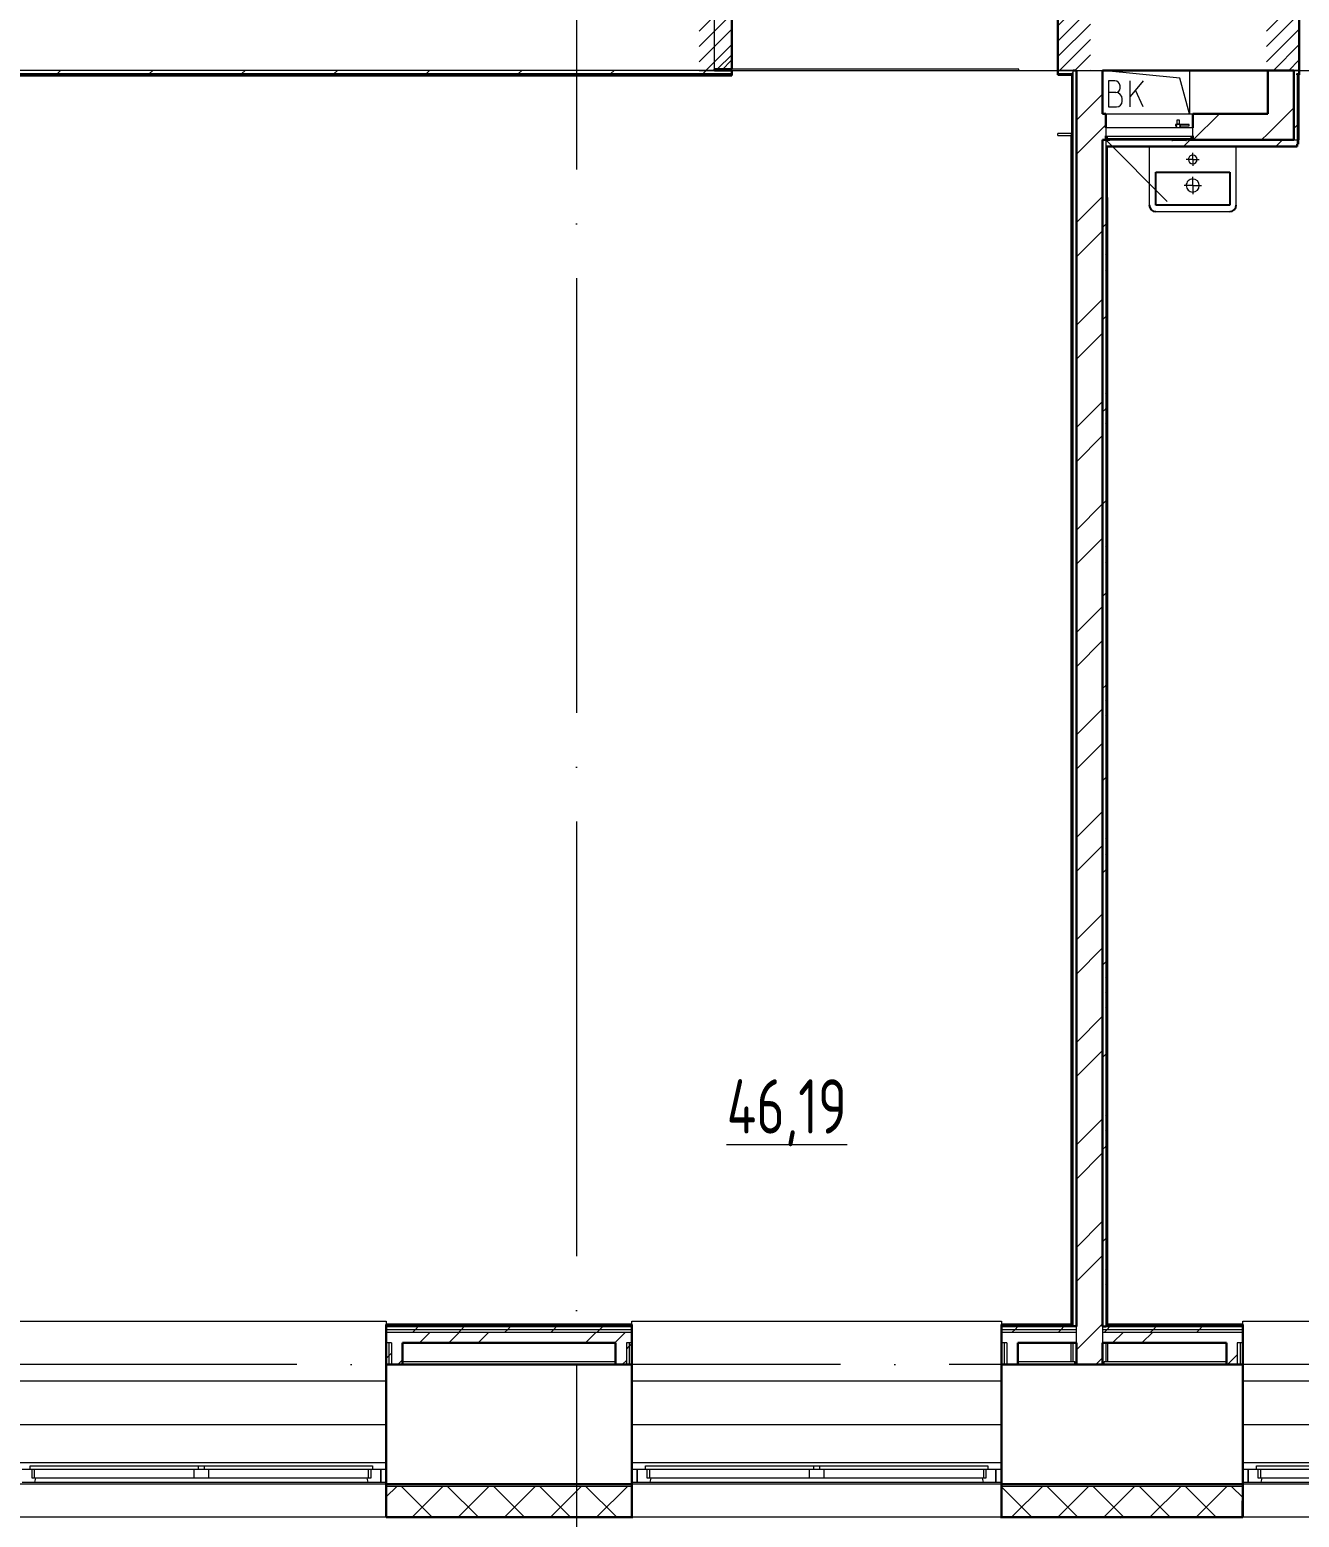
# Model space of a CAD drawing. Header units: millimetres. Extents: x -586848 to 520591, y -385801 to 675781.
# Drawn here: x -62623 to -56784, y 611865 to 618709 of the extents above; entities that cross this region are included whole.
import ezdxf

# ---------------------------------------------------------------- set-up
doc = ezdxf.new("R2010")
doc.units = ezdxf.units.MM
doc.linetypes.add('ADSK_Линия сетки', pattern=[25, 20, -2.5, 0, -2.5])
doc.linetypes.add('ADSK_Штриховая_ш2 п1_5', pattern=[4.5, 3, -1.5])
for name, color, linetype, lineweight in [('_ Окна', 7, 'Continuous', 9), ('Двери', 252, 'Continuous', 9), ('Марки помещений', 252, 'Continuous', 20), ('Оборудование', 8, 'Continuous', 18), ('Ограждение', 252, 'Continuous', 9), ('Окна', 252, 'Continuous', 9), ('Оси', 252, 'Continuous', 9), ('Перекрытие', 252, 'Continuous', 18), ('Стены внутренние', 7, 'Continuous', 18), ('Стены наружные', 7, 'Continuous', 18), ('Стены штриховка', 7, 'Continuous', 9)]:
    doc.layers.add(name, color=color, linetype=linetype, lineweight=lineweight)
doc.layers.add('Узлы', color=7, linetype='Continuous')
doc.styles.add('GOST Common_3', font='', dxfattribs={"height": 3.5})
doc.styles.get('GOST Common_3').set_extended_font_data('GOST 2.304 type A')

# ---------------------------------------------------------------- blocks, each defined once
blk = doc.blocks.new('1 этаж')
at = {"layer": 'Двери', "lineweight": 18, "true_color": 0x636466}
h = blk.add_hatch(dxfattribs=at)
h.set_pattern_fill('FP_2', color=251, style=0, pattern_type=2)
h.set_pattern_definition([(45, (-57965.8, -13993.73), (-35.3553, 35.3553), [])])
h.paths.add_polyline_path([(-56940.8, -14188.7), (-56940.8, -13798.7), (-57090.8, -13798.7), (-57090.8, -14188.7), (-57080.3, -14188.7)])
h.paths.add_polyline_path([(-58740.8, -14188.7), (-58590.8, -14188.7), (-58590.8, -13798.7), (-58740.8, -13798.7)])
h = blk.add_hatch(dxfattribs=at)
h.set_pattern_fill('FP_2', color=251, style=0, pattern_type=2)
h.set_pattern_definition([(45, (-55355.803, -13993.73), (-35.3553, 35.3553), [])])
h.paths.add_polyline_path([(-54330.8, -14188.7), (-54330.8, -13798.7), (-54480.8, -13798.7), (-54480.8, -14188.7), (-54470.3, -14188.7)])
h.paths.add_polyline_path([(-56130.8, -14188.7), (-55980.8, -14188.7), (-55980.8, -13798.7), (-56130.8, -13798.7)])
at = {"layer": 'Стены наружные', "lineweight": 9, "true_color": 0x636466}
h = blk.add_hatch(dxfattribs=at)
h.set_pattern_fill('FP_41', color=251, style=0, pattern_type=2)
h.set_pattern_definition([(180, (-32119.82, 96), (-1e-14, -100), [])])
h.paths.add_polyline_path([(-66005.8, -20703.7), (-64730.8, -20703.7), (-64730.8, -20693.7), (-66005.8, -20693.7)])
h.paths.add_polyline_path([(2117.4, -20703.7), (2694.2, -20703.7), (2694.2, -20693.7), (1409.2, -20693.7), (1409.2, -20703.7)])
h.paths.add_polyline_path([(-63030.8, -20703.7), (-61880.8, -20703.7), (-61880.8, -20693.7), (-63030.8, -20693.7)])
h.paths.add_polyline_path([(-752.8, -20703.7), (-290.8, -20703.7), (-290.8, -20693.7), (-1390.8, -20693.7), (-1390.8, -20703.7)])
h.paths.add_polyline_path([(-60180.8, -20703.7), (-59050.8, -20703.7), (-59050.8, -20693.7), (-60180.8, -20693.7)])
h.paths.add_polyline_path([(-3623, -20703.7), (-3090.8, -20703.7), (-3090.8, -20693.7), (-4165.8, -20693.7), (-4165.8, -20703.7)])
h.paths.add_polyline_path([(-57350.8, -20703.7), (-56240.8, -20703.7), (-56240.8, -20693.7), (-57350.8, -20693.7)])
h.paths.add_polyline_path([(-5865.8, -20703.7), (-5865.8, -20693.7), (-6960.8, -20693.7), (-6960.8, -20703.7), (-6493.2, -20703.7)])
h.paths.add_polyline_path([(-54540.8, -20703.7), (-53450.8, -20703.7), (-53450.8, -20693.7), (-54540.8, -20693.7)])
h.paths.add_polyline_path([(-8660.8, -20703.7), (-8660.8, -20693.7), (-9765.8, -20693.7), (-9765.8, -20703.7), (-9363.4, -20703.7)])
h.paths.add_polyline_path([(-51750.8, -20703.7), (-50620.8, -20703.7), (-50620.8, -20693.7), (-51750.8, -20693.7)])
h.paths.add_polyline_path([(-11516, -20703.7), (-11465.8, -20703.7), (-11465.8, -20693.7), (-12545.8, -20693.7), (-12545.8, -20703.7), (-12233.6, -20703.7)])
h.paths.add_polyline_path([(-48920.8, -20703.7), (-47800.8, -20703.7), (-47800.8, -20693.7), (-48920.8, -20693.7)])
h.paths.add_polyline_path([(-14245.8, -20703.7), (-14245.8, -20693.7), (-15320.8, -20693.7), (-15320.8, -20703.7), (-14386.2, -20703.7)])
h.paths.add_polyline_path([(-46100.8, -20703.7), (-45030.8, -20703.7), (-45030.8, -20693.7), (-46100.8, -20693.7)])
h.paths.add_polyline_path([(-17256.4, -20703.7), (-17020.8, -20703.7), (-17020.8, -20693.7), (-18120.8, -20693.7), (-18120.8, -20703.7), (-17974, -20703.7)])
h.paths.add_polyline_path([(-43330.8, -20703.7), (-42230.8, -20703.7), (-42230.8, -20693.7), (-43330.8, -20693.7)])
h.paths.add_polyline_path([(-19820.8, -20703.7), (-19820.8, -20693.7), (-20920.8, -20693.7), (-20920.8, -20703.7), (-20126.6, -20703.7)])
h.paths.add_polyline_path([(-40530.8, -20703.7), (-39400.8, -20703.7), (-39400.8, -20693.7), (-40530.8, -20693.7)])
h.paths.add_polyline_path([(-22620.8, -20703.7), (-22620.8, -20693.7), (-23700.8, -20693.7), (-23700.8, -20703.7), (-22996.8, -20703.7)])
h.paths.add_polyline_path([(-25867, -20703.7), (-25400.8, -20703.7), (-25400.8, -20693.7), (-26500.8, -20693.7), (-26500.8, -20703.7), (-26498.8, -20703.7)])
h.paths.add_polyline_path([(-37700.8, -20703.7), (-36590.8, -20703.7), (-36590.8, -20693.7), (-37700.8, -20693.7)])
h.paths.add_polyline_path([(-28202.8, -20703.7), (-28200.8, -20703.7), (-28200.8, -20693.7), (-29240.8, -20693.7), (-29239.8, -20703.7), (-28378.4, -20703.7)])
h.paths.add_polyline_path([(-34890.8, -20703.7), (-33780.8, -20703.7), (-33780.8, -20693.7), (-34890.8, -20693.7)])
h.paths.add_polyline_path([(-30940.8, -20703.7), (-30940.8, -20693.7), (-32080.8, -20693.7), (-32079.8, -20703.7), (-31090.8, -20703.7)])
at = {"color": 251, "lineweight": 18, "true_color": 0x636466}
for p, q in [((-56530.4, -14224.6), (-56885.8, -14188.7)), ((-56485.8, -14388.7), (-56530.4, -14224.6)), ((-56485.8, -14188.7), (-56485.8, -14388.7)), ((-56828.4, -14237), (-56858.4, -14237)), ((-56858.4, -14237), (-56858.4, -14357)), ((-56825.1, -14290.3), (-56858.4, -14290.3)), ((-56805.1, -14270.3), (-56805.1, -14260.3)), ((-56698.4, -14237), (-56758.4, -14308.5)), ((-56758.4, -14357), (-56758.4, -14237)), ((-56698.4, -14357), (-56734.4, -14279.8)), ((-56858.4, -14357), (-56821.8, -14357)), ((-56795.1, -14330.3), (-56795.1, -14320.3))]:
    blk.add_line(p, q, dxfattribs=at)
for centre, radius, start, end in [((-56828.4, -14260.3), 23.3, 0, 90), ((-56825.1, -14270.3), 20, 270, 0), ((-56825.1, -14320.3), 30, 0, 90), ((-56821.8, -14330.3), 26.7, 270, 0)]:
    blk.add_arc(centre, radius, start, end, dxfattribs=at)
at = {"layer": '_ Окна', "color": 251, "lineweight": 18, "true_color": 0x636466}
for p, q in [((-61817.8, -20625.7), (-61855.8, -20625.7)), ((-61809.8, -20666.7), (-61809.8, -20625.7)), ((-61797.8, -20666.7), (-61809.8, -20666.7)), ((-61796.4, -20683.7), (-61791.8, -20666.7)), ((-60269.8, -20666.7), (-60265.2, -20683.7)), ((-60251.8, -20666.7), (-60263.8, -20666.7)), ((-60251.8, -20625.7), (-60251.8, -20666.7)), ((-60205.8, -20625.7), (-60243.8, -20625.7)), ((-60205.8, -20683.7), (-60205.8, -20625.7)), ((-58987.8, -20625.7), (-59025.8, -20625.7)), ((-59025.8, -20625.7), (-59025.8, -20683.7)), ((-58979.8, -20666.7), (-58979.8, -20625.7)), ((-58967.8, -20666.7), (-58979.8, -20666.7)), ((-58966.4, -20683.7), (-58961.8, -20666.7)), ((-57439.8, -20666.7), (-57435.2, -20683.7)), ((-57421.8, -20666.7), (-57433.8, -20666.7)), ((-57421.8, -20625.7), (-57421.8, -20666.7)), ((-57375.8, -20625.7), (-57413.8, -20625.7)), ((-57375.8, -20683.7), (-57375.8, -20625.7)), ((-56177.8, -20625.7), (-56215.8, -20625.7)), ((-56215.8, -20625.7), (-56215.8, -20683.7)), ((-56169.8, -20666.7), (-56169.8, -20625.7)), ((-56157.8, -20666.7), (-56169.8, -20666.7)), ((-56156.4, -20683.7), (-56151.8, -20666.7)), ((-61855.8, -20683.7), (-61796.4, -20683.7)), ((-60265.2, -20683.7), (-60205.8, -20683.7)), ((-59025.8, -20683.7), (-58966.4, -20683.7)), ((-57435.2, -20683.7), (-57375.8, -20683.7)), ((-56215.8, -20683.7), (-56156.4, -20683.7))]:
    blk.add_line(p, q, dxfattribs=at)
at = {"layer": '_ Окна', "color": 251, "true_color": 0x636466}
for p, q in [((-60180.8, -20625.7), (-60205.8, -20625.7)), ((-60205.8, -20625.7), (-60205.8, -20683.7)), ((-59025.8, -20625.7), (-59050.8, -20625.7)), ((-59025.8, -20683.7), (-59025.8, -20625.7)), ((-57350.8, -20625.7), (-57375.8, -20625.7)), ((-57375.8, -20625.7), (-57375.8, -20683.7)), ((-56215.8, -20625.7), (-56240.8, -20625.7)), ((-56215.8, -20683.7), (-56215.8, -20625.7)), ((-60205.8, -20683.7), (-60180.8, -20683.7)), ((-59050.8, -20683.7), (-59025.8, -20683.7)), ((-57375.8, -20683.7), (-57350.8, -20683.7)), ((-56240.8, -20683.7), (-56215.8, -20683.7))]:
    blk.add_line(p, q, dxfattribs=at)
at = {"layer": 'Двери', "color": 251, "linetype": 'ADSK_Штриховая_ш2 п1_5', "true_color": 0x636466}
for p, q in [((-58590.8, -14188.7), (-58590.8, -13798.7)), ((-57090.8, -13798.7), (-57090.8, -14188.7)), ((-55980.8, -14188.7), (-55980.8, -13798.7)), ((-58740.8, -14188.7), (-58590.8, -14188.7)), ((-57090.8, -14188.7), (-56940.8, -14188.7)), ((-56130.8, -14188.7), (-55980.8, -14188.7))]:
    blk.add_line(p, q, dxfattribs=at)
at = {"layer": 'Оборудование', "color": 251, "true_color": 0x636466}
for p, q in [((-56542.1, -14438.4), (-56550.4, -14438.4)), ((-56550.4, -14438.4), (-56550.4, -14443.4)), ((-56547, -14437.8), (-56547, -14453.7)), ((-56527.7, -14437.8), (-56547, -14437.8)), ((-56543.4, -14435.9), (-56545.4, -14437.8)), ((-56543.4, -14418.4), (-56543.4, -14435.9)), ((-56531.2, -14418.4), (-56543.4, -14418.4)), ((-56531.2, -14435.9), (-56543.4, -14435.9)), ((-56486.7, -14438.4), (-56532.5, -14438.4)), ((-56531.2, -14435.9), (-56531.2, -14418.4)), ((-56529.2, -14437.8), (-56531.2, -14435.9)), ((-56527.7, -14453.7), (-56527.7, -14437.8)), ((-56486.7, -14443.4), (-56486.7, -14438.4)), ((-56870.8, -14453.7), (-56870.8, -14490.1)), ((-56470.8, -14453.7), (-56870.8, -14453.7)), ((-56870.8, -14508.7), (-56588, -14791.6)), ((-56869.9, -14491), (-56471.7, -14491)), ((-56863.8, -14491), (-56863.8, -14500.8)), ((-56862.8, -14501.7), (-56478.8, -14501.7)), ((-56851.8, -14503.3), (-56851.8, -14508.7)), ((-56851.8, -14508.7), (-56489.8, -14508.7)), ((-56567.3, -14508.7), (-56567.3, -14510.7)), ((-56550.4, -14443.4), (-56542.1, -14443.4)), ((-56532.5, -14443.4), (-56486.7, -14443.4)), ((-56498.8, -14510.7), (-56498.8, -14508.7)), ((-56489.8, -14508.7), (-56489.8, -14503.3)), ((-56477.8, -14500.8), (-56477.8, -14491)), ((-56470.8, -14490.1), (-56470.8, -14453.7)), ((-56567.3, -14510.7), (-56563.3, -14510.7)), ((-56502.8, -14510.7), (-56563.3, -14510.7)), ((-56502.8, -14510.7), (-56498.8, -14510.7))]:
    blk.add_line(p, q, dxfattribs=at)
for points, knots in [([(-56870.8, -14490.1), (-56870.8, -14490.2), (-56870.8, -14490.4), (-56870.7, -14490.6), (-56870.5, -14490.8), (-56870.4, -14490.9), (-56870.2, -14491), (-56870.1, -14491), (-56870, -14491), (-56869.9, -14491)], [-1, -1, -1, -1, -0.833333, -0.666667, -0.5, -0.333333, -0.25, -0.166667, 0, 0, 0, 0]), ([(-56863.8, -14500.8), (-56863.8, -14500.9), (-56863.8, -14501), (-56863.7, -14501.2), (-56863.6, -14501.4), (-56863.4, -14501.5), (-56863.3, -14501.6), (-56863.2, -14501.7), (-56863.1, -14501.7), (-56862.9, -14501.7), (-56862.8, -14501.7)], [-1, -1, -1, -1, -0.833333, -0.666667, -0.541667, -0.416667, -0.333333, -0.25, -0.166667, 0, 0, 0, 0]), ([(-56853.3, -14501.7), (-56853.2, -14501.7), (-56853, -14501.8), (-56852.7, -14501.8), (-56852.6, -14501.9), (-56852.4, -14502), (-56852.2, -14502.2), (-56852.1, -14502.3), (-56852, -14502.5), (-56851.9, -14502.7), (-56851.8, -14502.9), (-56851.8, -14503.1), (-56851.8, -14503.3)], [-1, -1, -1, -1, -0.833333, -0.75, -0.666667, -0.583333, -0.5, -0.416667, -0.333333, -0.25, -0.166667, 0, 0, 0, 0]), ([(-56489.8, -14503.3), (-56489.8, -14503.1), (-56489.8, -14502.9), (-56489.7, -14502.7), (-56489.6, -14502.5), (-56489.5, -14502.3), (-56489.4, -14502.2), (-56489.2, -14502), (-56489, -14501.9), (-56488.9, -14501.8), (-56488.6, -14501.8), (-56488.4, -14501.7), (-56488.3, -14501.7)], [0, 0, 0, 0, 0.166667, 0.25, 0.333333, 0.416667, 0.5, 0.583333, 0.666667, 0.75, 0.833333, 1, 1, 1, 1]), ([(-56478.8, -14501.7), (-56478.7, -14501.7), (-56478.5, -14501.7), (-56478.4, -14501.7), (-56478.3, -14501.6), (-56478.2, -14501.5), (-56478, -14501.4), (-56477.9, -14501.2), (-56477.8, -14501), (-56477.8, -14500.9), (-56477.8, -14500.8)], [0, 0, 0, 0, 0.166667, 0.25, 0.333333, 0.416667, 0.541667, 0.666667, 0.833333, 1, 1, 1, 1]), ([(-56471.7, -14491), (-56471.6, -14491), (-56471.5, -14491), (-56471.4, -14491), (-56471.2, -14490.9), (-56471.1, -14490.8), (-56470.9, -14490.6), (-56470.8, -14490.4), (-56470.8, -14490.2), (-56470.8, -14490.1)], [0, 0, 0, 0, 0.166667, 0.25, 0.333333, 0.5, 0.666667, 0.833333, 1, 1, 1, 1])]:
    blk.add_open_spline(points, degree=3, knots=knots, dxfattribs=at)
at = {"layer": 'Ограждение', "color": 251, "true_color": 0x636466}
for p, q in [((-64012.8, -14213.7), (-58590.8, -14213.7)), ((-58590.8, -14208.7), (-58590.8, -14213.7)), ((-55980.8, -14508.7), (-55980.8, -14208.7)), ((-57090.8, -14488.7), (-57090.8, -14478.7)), ((-57025.8, -14478.7), (-57090.8, -14478.7)), ((-57090.8, -14488.7), (-57030.8, -14488.7)), ((-57025.8, -14483.7), (-57030.8, -14488.7)), ((-57030.8, -14488.7), (-57030.8, -19958.8)), ((-55980.8, -14508.7), (-55985.8, -14508.7)), ((-56865.8, -14773.7), (-56860.8, -14773.7)), ((-56860.8, -19958.8), (-56860.8, -14773.7)), ((-61880.8, -19943.7), (-60180.8, -19943.7)), ((-60180.8, -19943.7), (-60180.8, -19958.7)), ((-59050.8, -19958.7), (-59050.8, -19943.7)), ((-59050.8, -19943.7), (-57350.8, -19943.7)), ((-57350.8, -19943.7), (-57350.8, -19958.7)), ((-56240.8, -19958.7), (-56240.8, -19943.7)), ((-56240.8, -19943.7), (-54540.8, -19943.7)), ((-57030.8, -20043.7), (-57030.8, -20128.7)), ((-57020.8, -20128.7), (-57020.8, -20043.7)), ((-56870.8, -20043.7), (-56870.8, -20128.7)), ((-56860.8, -20128.7), (-56860.8, -20043.7)), ((-61880.8, -20218.7), (-60180.8, -20218.7)), ((-59050.8, -20218.7), (-57350.8, -20218.7)), ((-56240.8, -20218.7), (-54540.8, -20218.7)), ((-61880.8, -20418.7), (-60180.8, -20418.7)), ((-59050.8, -20418.7), (-57350.8, -20418.7)), ((-56240.8, -20418.7), (-54540.8, -20418.7)), ((-61880.8, -20593.7), (-60180.8, -20593.7)), ((-59050.8, -20593.7), (-57350.8, -20593.7)), ((-56240.8, -20593.7), (-54540.8, -20593.7))]:
    blk.add_line(p, q, dxfattribs=at)
at = {"layer": 'Окна', "color": 251, "true_color": 0x636466}
for p, q in [((-61817.8, -20608.7), (-61045.8, -20608.7)), ((-61817.8, -20625.7), (-61817.8, -20608.7)), ((-61045.8, -20625.7), (-61817.8, -20625.7)), ((-61797.8, -20666.7), (-61797.8, -20625.7)), ((-61065.8, -20666.7), (-61797.8, -20666.7)), ((-61065.8, -20625.7), (-61065.8, -20666.7)), ((-60995.8, -20666.7), (-61065.8, -20666.7)), ((-61045.8, -20608.7), (-61015.8, -20608.7)), ((-61045.8, -20608.7), (-61045.8, -20625.7)), ((-61015.8, -20625.7), (-61045.8, -20625.7)), ((-61015.8, -20608.7), (-60243.8, -20608.7)), ((-61015.8, -20625.7), (-61015.8, -20608.7)), ((-60243.8, -20625.7), (-61015.8, -20625.7)), ((-60995.8, -20666.7), (-60995.8, -20625.7)), ((-60263.8, -20666.7), (-60995.8, -20666.7)), ((-60263.8, -20625.7), (-60263.8, -20666.7)), ((-60243.8, -20608.7), (-60243.8, -20625.7)), ((-58987.8, -20608.7), (-58215.8, -20608.7)), ((-58987.8, -20625.7), (-58987.8, -20608.7)), ((-58215.8, -20625.7), (-58987.8, -20625.7)), ((-58967.8, -20666.7), (-58967.8, -20625.7)), ((-58235.8, -20666.7), (-58967.8, -20666.7)), ((-58235.8, -20625.7), (-58235.8, -20666.7)), ((-58165.8, -20666.7), (-58235.8, -20666.7)), ((-58215.8, -20608.7), (-58185.8, -20608.7)), ((-58215.8, -20608.7), (-58215.8, -20625.7)), ((-58185.8, -20625.7), (-58215.8, -20625.7)), ((-58185.8, -20608.7), (-57413.8, -20608.7)), ((-58185.8, -20625.7), (-58185.8, -20608.7)), ((-57413.8, -20625.7), (-58185.8, -20625.7)), ((-58165.8, -20666.7), (-58165.8, -20625.7)), ((-57433.8, -20666.7), (-58165.8, -20666.7)), ((-57433.8, -20625.7), (-57433.8, -20666.7)), ((-57413.8, -20608.7), (-57413.8, -20625.7)), ((-56177.8, -20608.7), (-55405.8, -20608.7)), ((-56177.8, -20625.7), (-56177.8, -20608.7)), ((-55405.8, -20625.7), (-56177.8, -20625.7)), ((-56157.8, -20666.7), (-56157.8, -20625.7)), ((-55425.8, -20666.7), (-56157.8, -20666.7)), ((-61796.4, -20683.7), (-60265.2, -20683.7)), ((-58966.4, -20683.7), (-57435.2, -20683.7)), ((-56156.4, -20683.7), (-54625.2, -20683.7))]:
    blk.add_line(p, q, dxfattribs=at)
at = {"layer": 'Оси', "color": 251, "linetype": 'ADSK_Линия сетки', "ltscale": 100, "true_color": 0x636466}
for p, q in [((-59305.8, -2643.7), (-59305.8, -33769.9)), ((4411.5, -20143.7), (-72528.1, -20143.7))]:
    blk.add_line(p, q, dxfattribs=at)
at = {"layer": 'Перекрытие', "color": 251, "ltscale": 100, "true_color": 0x636466}
blk.add_line((-56485.8, -14188.7), (-56485.8, -14388.7), dxfattribs=at)
at = {"layer": 'Стены внутренние', "color": 251, "true_color": 0x636466}
for p, q in [((-58670.8, -14183.7), (-58670.8, -13803.7)), ((-58590.8, -14188.7), (-57020.8, -14188.7)), ((-57270.8, -14188.7), (-57270.8, -14183.7)), ((-57005.8, -14188.7), (-56885.8, -14188.7)), ((-55980.8, -14188.7), (-54480.8, -14188.7)), ((-60180.8, -20693.7), (-61880.8, -20693.7)), ((-57350.8, -20693.7), (-59050.8, -20693.7)), ((-54540.8, -20693.7), (-56240.8, -20693.7)), ((-60180.8, -20845.7), (-61880.8, -20845.7)), ((-57350.8, -20845.7), (-59050.8, -20845.7)), ((-54540.8, -20845.7), (-56240.8, -20845.7))]:
    blk.add_line(p, q, dxfattribs=at)
at = {"layer": 'Стены внутренние', "color": 251, "lineweight": 30, "true_color": 0x636466}
for p, q in [((-57090.8, -13798.7), (-57090.8, -14188.7)), ((-55980.8, -14188.7), (-55980.8, -13798.7)), ((-58670.8, -14188.7), (-58670.8, -14183.7)), ((-57020.8, -14188.7), (-57005.8, -14188.7)), ((-56885.8, -14188.7), (-56125.8, -14188.7)), ((-60180.8, -20143.7), (-60180.8, -20693.7)), ((-59125.8, -20143.7), (-60105.8, -20143.7)), ((-59050.8, -20693.7), (-59050.8, -20143.7)), ((-57350.8, -20143.7), (-57350.8, -20693.7)), ((-57005.8, -20143.7), (-57275.8, -20143.7)), ((-56315.8, -20143.7), (-56885.8, -20143.7)), ((-56240.8, -20693.7), (-56240.8, -20143.7)), ((-60180.8, -20693.7), (-59050.8, -20693.7)), ((-60180.8, -20703.7), (-60180.8, -20845.7)), ((-59050.8, -20845.7), (-59050.8, -20703.7)), ((-57350.8, -20693.7), (-56240.8, -20693.7)), ((-57350.8, -20703.7), (-57350.8, -20845.7)), ((-56240.8, -20845.7), (-56240.8, -20703.7)), ((-60180.8, -20845.7), (-59050.8, -20845.7)), ((-57350.8, -20845.7), (-56240.8, -20845.7))]:
    blk.add_line(p, q, dxfattribs=at)
at = {"layer": 'Стены внутренние', "color": 251, "linetype": 'Continuous', "lineweight": 9, "true_color": 0x636466}
for p, q in [((-60180.8, -20752.5), (-60132, -20703.7)), ((-59970.5, -20843.7), (-60110.5, -20703.7)), ((-60059.9, -20843.7), (-59919.9, -20703.7)), ((-59758.3, -20843.7), (-59898.3, -20703.7)), ((-59847.8, -20843.7), (-59707.8, -20703.7)), ((-59546.2, -20843.7), (-59686.2, -20703.7)), ((-59635.6, -20843.7), (-59495.6, -20703.7)), ((-59334.1, -20843.7), (-59474.1, -20703.7)), ((-59423.5, -20843.7), (-59283.5, -20703.7)), ((-59121.9, -20843.7), (-59261.9, -20703.7)), ((-59211.4, -20843.7), (-59071.4, -20703.7)), ((-57212.7, -20843.7), (-57350.8, -20705.7)), ((-57302.2, -20843.7), (-57162.2, -20703.7)), ((-57000.6, -20843.7), (-57140.6, -20703.7)), ((-57090.1, -20843.7), (-56950.1, -20703.7)), ((-56788.5, -20843.7), (-56928.5, -20703.7)), ((-56877.9, -20843.7), (-56737.9, -20703.7)), ((-56576.3, -20843.7), (-56716.3, -20703.7)), ((-56665.8, -20843.7), (-56525.8, -20703.7)), ((-56364.2, -20843.7), (-56504.2, -20703.7)), ((-56453.7, -20843.7), (-56313.7, -20703.7)), ((-56240.8, -20755), (-56292.1, -20703.7)), ((-57154.4, -20845.7), (-57155.5, -20843.7)), ((-56802.4, -20845.7), (-56803.6, -20843.7)), ((-56588.5, -20843.7), (-56589.6, -20845.7))]:
    blk.add_line(p, q, dxfattribs=at)
at = {"layer": 'Стены наружные', "color": 251, "lineweight": 30, "true_color": 0x636466}
for p, q in [((-58590.8, -14183.7), (-58590.8, -13803.7)), ((-64012.8, -14208.7), (-58590.8, -14208.7)), ((-58670.8, -14183.7), (-58590.8, -14183.7)), ((-58590.8, -14188.7), (-58670.8, -14188.7)), ((-58590.8, -14208.7), (-58590.8, -14188.7)), ((-57090.8, -14188.7), (-57090.8, -14208.7)), ((-57090.8, -14208.7), (-57025.8, -14208.7)), ((-57025.8, -14203.7), (-57020.8, -14203.7)), ((-57025.8, -14208.7), (-57025.8, -19958.7)), ((-57005.8, -14188.7), (-57020.8, -14188.7)), ((-57005.8, -14188.7), (-57005.8, -19968.7)), ((-56885.8, -14388.7), (-56885.8, -14188.7)), ((-56125.8, -14188.7), (-56125.8, -14388.7)), ((-56005.8, -14188.7), (-56125.8, -14188.7)), ((-56005.8, -14508.7), (-56005.8, -14188.7)), ((-55990.8, -14203.7), (-55990.8, -14208.7)), ((-55985.8, -14208.7), (-55980.8, -14208.7)), ((-55985.8, -14528.7), (-55985.8, -14208.7)), ((-55980.8, -14208.7), (-55980.8, -14188.7)), ((-56870.8, -14388.7), (-56885.8, -14388.7)), ((-56870.8, -14453.7), (-56870.8, -14388.7)), ((-56125.8, -14388.7), (-56470.8, -14388.7)), ((-56470.8, -14388.7), (-56470.8, -14453.7)), ((-56885.8, -19968.7), (-56885.8, -14508.7)), ((-56851.8, -14508.7), (-56885.8, -14508.7)), ((-56870.8, -14508.7), (-56870.8, -14490.4)), ((-56005.8, -14508.7), (-56489.8, -14508.7)), ((-56470.8, -14490.4), (-56470.8, -14508.7)), ((-56865.8, -19958.7), (-56865.8, -14538.7)), ((-56865.8, -14538.7), (-55990.8, -14538.7)), ((-55990.8, -14528.7), (-55985.8, -14528.7)), ((-55990.8, -14538.7), (-55990.8, -14528.7)), ((-60180.8, -19958.7), (-60180.8, -20143.7)), ((-59050.8, -19958.7), (-60180.8, -19958.7)), ((-59050.8, -20143.7), (-59050.8, -19958.7)), ((-57350.8, -19958.7), (-57350.8, -20143.7)), ((-57025.8, -19958.7), (-57350.8, -19958.7)), ((-57020.8, -19963.7), (-57025.8, -19963.7)), ((-56885.8, -19968.7), (-56870.8, -19968.7)), ((-56865.8, -19963.7), (-56870.8, -19963.7)), ((-56240.8, -19958.7), (-56865.8, -19958.7)), ((-56240.8, -20143.7), (-56240.8, -19958.7)), ((-60105.8, -20043.7), (-59125.8, -20043.7)), ((-60105.8, -20143.7), (-60105.8, -20043.7)), ((-59125.8, -20043.7), (-59125.8, -20143.7)), ((-57275.8, -20043.7), (-57005.8, -20043.7)), ((-57275.8, -20143.7), (-57275.8, -20043.7)), ((-57005.8, -20043.7), (-57005.8, -20143.7)), ((-56885.8, -20143.7), (-56885.8, -20043.7)), ((-56885.8, -20043.7), (-56315.8, -20043.7)), ((-56315.8, -20043.7), (-56315.8, -20143.7)), ((-60180.8, -20143.7), (-60105.8, -20143.7)), ((-59125.8, -20143.7), (-59050.8, -20143.7)), ((-57350.8, -20143.7), (-57275.8, -20143.7)), ((-57005.8, -20143.7), (-56885.8, -20143.7)), ((-56315.8, -20143.7), (-56240.8, -20143.7)), ((-60180.8, -20693.7), (-60180.8, -20703.7)), ((-59050.8, -20703.7), (-59050.8, -20693.7)), ((-57350.8, -20693.7), (-57350.8, -20703.7)), ((-56240.8, -20703.7), (-56240.8, -20693.7)), ((-59050.8, -20845.7), (-59615.8, -20845.7)), ((-59615.8, -20845.7), (-59615.8, -20850.7)), ((-59050.8, -20850.7), (-59050.8, -20845.7)), ((-56795.8, -20845.7), (-57350.8, -20845.7)), ((-57350.8, -20845.7), (-57350.8, -20850.7)), ((-56795.8, -20850.7), (-56795.8, -20845.7))]:
    blk.add_line(p, q, dxfattribs=at)
at = {"layer": 'Стены наружные', "color": 251, "linetype": 'Continuous', "lineweight": 9, "true_color": 0x636466}
for p, q in [((-58657.6, -14183.7), (-58590.8, -14116.9)), ((-61768.8, -14208.7), (-61763.8, -14203.7)), ((-61698.1, -14208.7), (-61693.1, -14203.7)), ((-61693.1, -14203.7), (-61678.1, -14188.7)), ((-61627.4, -14208.7), (-61622.4, -14203.7)), ((-61556.6, -14208.7), (-61551.6, -14203.7)), ((-61485.9, -14208.7), (-61480.9, -14203.7)), ((-61415.2, -14208.7), (-61410.2, -14203.7)), ((-61344.5, -14208.7), (-61339.5, -14203.7)), ((-61273.8, -14208.7), (-61268.8, -14203.7)), ((-61268.8, -14203.7), (-61253.8, -14188.7)), ((-61203.1, -14208.7), (-61198.1, -14203.7)), ((-61132.4, -14208.7), (-61127.4, -14203.7)), ((-61061.7, -14208.7), (-61056.7, -14203.7)), ((-60991, -14208.7), (-60986, -14203.7)), ((-60920.2, -14208.7), (-60915.2, -14203.7)), ((-60849.5, -14208.7), (-60844.5, -14203.7)), ((-60844.5, -14203.7), (-60829.5, -14188.7)), ((-60778.8, -14208.7), (-60773.8, -14203.7)), ((-60708.1, -14208.7), (-60703.1, -14203.7)), ((-60637.4, -14208.7), (-60632.4, -14203.7)), ((-60566.7, -14208.7), (-60561.7, -14203.7)), ((-60496, -14208.7), (-60491, -14203.7)), ((-60425.3, -14208.7), (-60420.3, -14203.7)), ((-60420.3, -14203.7), (-60405.3, -14188.7)), ((-60354.6, -14208.7), (-60349.6, -14203.7)), ((-60283.8, -14208.7), (-60278.8, -14203.7)), ((-60213.1, -14208.7), (-60208.1, -14203.7)), ((-60142.4, -14208.7), (-60137.4, -14203.7)), ((-60071.7, -14208.7), (-60066.7, -14203.7)), ((-60001, -14208.7), (-59996, -14203.7)), ((-59996, -14203.7), (-59981, -14188.7)), ((-59930.3, -14208.7), (-59925.3, -14203.7)), ((-59859.6, -14208.7), (-59854.6, -14203.7)), ((-59788.9, -14208.7), (-59783.9, -14203.7)), ((-59718.2, -14208.7), (-59713.2, -14203.7)), ((-59647.5, -14208.7), (-59642.5, -14203.7)), ((-59576.7, -14208.7), (-59571.7, -14203.7)), ((-59571.7, -14203.7), (-59556.7, -14188.7)), ((-59506, -14208.7), (-59501, -14203.7)), ((-59435.3, -14208.7), (-59430.3, -14203.7)), ((-59364.6, -14208.7), (-59359.6, -14203.7)), ((-59293.9, -14208.7), (-59288.9, -14203.7)), ((-59223.2, -14208.7), (-59218.2, -14203.7)), ((-59152.5, -14208.7), (-59147.5, -14203.7)), ((-59147.5, -14203.7), (-59132.5, -14188.7)), ((-59081.8, -14208.7), (-59076.8, -14203.7)), ((-59011.1, -14208.7), (-59006.1, -14203.7)), ((-58940.3, -14208.7), (-58935.3, -14203.7)), ((-58869.6, -14208.7), (-58864.6, -14203.7)), ((-58798.9, -14208.7), (-58793.9, -14203.7)), ((-58728.2, -14208.7), (-58723.2, -14203.7)), ((-58723.2, -14203.7), (-58708.2, -14188.7)), ((-58657.5, -14208.7), (-58652.5, -14203.7)), ((-57031.2, -14208.7), (-57026.2, -14203.7)), ((-57026.2, -14203.7), (-57020.8, -14198.4)), ((-55990.8, -14229), (-55985.8, -14224)), ((-57025.8, -14274.1), (-57020.8, -14269.1)), ((-57005.8, -14417.8), (-56885.8, -14297.8)), ((-55990.8, -14299.7), (-55985.8, -14294.7)), ((-57025.8, -14344.8), (-57020.8, -14339.8)), ((-56125.8, -14480.7), (-56005.8, -14360.7)), ((-55990.8, -14370.5), (-55985.8, -14365.5)), ((-57025.8, -14415.5), (-57020.8, -14410.5)), ((-56885.8, -14454.9), (-56870.8, -14439.9)), ((-56468.1, -14508.7), (-56348.1, -14388.7)), ((-55990.8, -14441.2), (-55985.8, -14436.2)), ((-57025.8, -14486.2), (-57020.8, -14481.2)), ((-57005.8, -14574.9), (-56885.8, -14454.9)), ((-56512.6, -14538.7), (-56482.6, -14508.7)), ((-56153.8, -14508.7), (-56125.8, -14480.7)), ((-56088.4, -14538.7), (-56058.4, -14508.7)), ((-56005.8, -14456.2), (-55990.8, -14441.2)), ((-55990.8, -14511.9), (-55985.8, -14506.9)), ((-57025.8, -14556.9), (-57020.8, -14551.9)), ((-56870.8, -14543.4), (-56866.2, -14538.7)), ((-57025.8, -14627.6), (-57020.8, -14622.6)), ((-56870.8, -14614.1), (-56865.8, -14609.1)), ((-57025.8, -14698.4), (-57020.8, -14693.4)), ((-56870.8, -14684.8), (-56865.8, -14679.8)), ((-57025.8, -14769.1), (-57020.8, -14764.1)), ((-57005.8, -14889.2), (-56885.8, -14769.2)), ((-56870.8, -14755.5), (-56865.8, -14750.5)), ((-57025.8, -14839.8), (-57020.8, -14834.8)), ((-56870.8, -14826.2), (-56865.8, -14821.2)), ((-57025.8, -14910.5), (-57020.8, -14905.5)), ((-56885.8, -14911.9), (-56870.8, -14896.9)), ((-56870.8, -14896.9), (-56865.8, -14891.9)), ((-57025.8, -14981.2), (-57020.8, -14976.2)), ((-57005.8, -15046.4), (-56885.8, -14926.4)), ((-56870.8, -14967.6), (-56865.8, -14962.6)), ((-57025.8, -15051.9), (-57020.8, -15046.9)), ((-56870.8, -15038.3), (-56865.8, -15033.3)), ((-57025.8, -15122.6), (-57020.8, -15117.6)), ((-56870.8, -15109), (-56865.8, -15104)), ((-57025.8, -15193.3), (-57020.8, -15188.3)), ((-56870.8, -15179.7), (-56865.8, -15174.7)), ((-57025.8, -15264), (-57020.8, -15259)), ((-57005.8, -15360.7), (-56885.8, -15240.7)), ((-56870.8, -15250.5), (-56865.8, -15245.5)), ((-57025.8, -15334.7), (-57020.8, -15329.7)), ((-56885.8, -15336.2), (-56870.8, -15321.2)), ((-56870.8, -15321.2), (-56865.8, -15316.2)), ((-57005.8, -15517.9), (-56885.8, -15397.9)), ((-56870.8, -15391.9), (-56865.8, -15386.9)), ((-57025.8, -15405.5), (-57020.8, -15400.5)), ((-56870.8, -15462.6), (-56865.8, -15457.6)), ((-57025.8, -15476.2), (-57020.8, -15471.2)), ((-56870.8, -15533.3), (-56865.8, -15528.3)), ((-57025.8, -15546.9), (-57020.8, -15541.9)), ((-56870.8, -15604), (-56865.8, -15599)), ((-57025.8, -15617.6), (-57020.8, -15612.6)), ((-56870.8, -15674.7), (-56865.8, -15669.7)), ((-57025.8, -15688.3), (-57020.8, -15683.3)), ((-57005.8, -15832.2), (-56885.8, -15712.2)), ((-56870.8, -15745.4), (-56865.8, -15740.4)), ((-57025.8, -15759), (-57020.8, -15754)), ((-56885.8, -15760.4), (-56870.8, -15745.4)), ((-57025.8, -15829.7), (-57020.8, -15824.7)), ((-57005.8, -15989.3), (-56885.8, -15869.3)), ((-56870.8, -15816.1), (-56865.8, -15811.1)), ((-57025.8, -15900.4), (-57020.8, -15895.4)), ((-56870.8, -15886.9), (-56865.8, -15881.9)), ((-57025.8, -15971.1), (-57020.8, -15966.1)), ((-56870.8, -15957.6), (-56865.8, -15952.6)), ((-57025.8, -16041.9), (-57020.8, -16036.9)), ((-56870.8, -16028.3), (-56865.8, -16023.3)), ((-57025.8, -16112.6), (-57020.8, -16107.6)), ((-56870.8, -16099), (-56865.8, -16094)), ((-57025.8, -16183.3), (-57020.8, -16178.3)), ((-57005.8, -16303.6), (-56885.8, -16183.6)), ((-56885.8, -16184.7), (-56870.8, -16169.7)), ((-56870.8, -16169.7), (-56865.8, -16164.7)), ((-57025.8, -16254), (-57020.8, -16249)), ((-56870.8, -16240.4), (-56865.8, -16235.4)), ((-57025.8, -16324.7), (-57020.8, -16319.7)), ((-57005.8, -16460.8), (-56885.8, -16340.8)), ((-56870.8, -16311.1), (-56865.8, -16306.1)), ((-57025.8, -16395.4), (-57020.8, -16390.4)), ((-56870.8, -16381.8), (-56865.8, -16376.8)), ((-57025.8, -16466.1), (-57020.8, -16461.1)), ((-56870.8, -16452.5), (-56865.8, -16447.5)), ((-57025.8, -16536.8), (-57020.8, -16531.8)), ((-56870.8, -16523.2), (-56865.8, -16518.2)), ((-57025.8, -16607.5), (-57020.8, -16602.5)), ((-56885.8, -16609), (-56870.8, -16594)), ((-56870.8, -16594), (-56865.8, -16589)), ((-57025.8, -16678.2), (-57020.8, -16673.2)), ((-57005.8, -16775.1), (-56885.8, -16655.1)), ((-56870.8, -16664.7), (-56865.8, -16659.7)), ((-57025.8, -16749), (-57020.8, -16744)), ((-56870.8, -16735.4), (-56865.8, -16730.4)), ((-57025.8, -16819.7), (-57020.8, -16814.7)), ((-57005.8, -16932.3), (-56885.8, -16812.3)), ((-56870.8, -16806.1), (-56865.8, -16801.1)), ((-57025.8, -16890.4), (-57020.8, -16885.4)), ((-56870.8, -16876.8), (-56865.8, -16871.8)), ((-57025.8, -16961.1), (-57020.8, -16956.1)), ((-56870.8, -16947.5), (-56865.8, -16942.5)), ((-57025.8, -17031.8), (-57020.8, -17026.8)), ((-56885.8, -17033.2), (-56870.8, -17018.2)), ((-56870.8, -17018.2), (-56865.8, -17013.2)), ((-57025.8, -17102.5), (-57020.8, -17097.5)), ((-56870.8, -17088.9), (-56865.8, -17083.9)), ((-57025.8, -17173.2), (-57020.8, -17168.2)), ((-57005.8, -17246.6), (-56885.8, -17126.6)), ((-56870.8, -17159.6), (-56865.8, -17154.6)), ((-57025.8, -17243.9), (-57020.8, -17238.9)), ((-56870.8, -17230.4), (-56865.8, -17225.4)), ((-57025.8, -17314.6), (-57020.8, -17309.6)), ((-57005.8, -17403.7), (-56885.8, -17283.7)), ((-56870.8, -17301.1), (-56865.8, -17296.1)), ((-57025.8, -17385.4), (-57020.8, -17380.4)), ((-56870.8, -17371.8), (-56865.8, -17366.8)), ((-57025.8, -17456.1), (-57020.8, -17451.1)), ((-56885.8, -17457.5), (-56870.8, -17442.5)), ((-56870.8, -17442.5), (-56865.8, -17437.5)), ((-56870.8, -17513.2), (-56865.8, -17508.2)), ((-57025.8, -17526.8), (-57020.8, -17521.8)), ((-56870.8, -17583.9), (-56865.8, -17578.9)), ((-57025.8, -17597.5), (-57020.8, -17592.5)), ((-57005.8, -17718), (-56885.8, -17598)), ((-56870.8, -17654.6), (-56865.8, -17649.6)), ((-57025.8, -17668.2), (-57020.8, -17663.2)), ((-56870.8, -17725.3), (-56865.8, -17720.3)), ((-57025.8, -17738.9), (-57020.8, -17733.9)), ((-57005.8, -17875.2), (-56885.8, -17755.2)), ((-56870.8, -17796), (-56865.8, -17791)), ((-57025.8, -17809.6), (-57020.8, -17804.6)), ((-56870.8, -17866.8), (-56865.8, -17861.8)), ((-57025.8, -17880.3), (-57020.8, -17875.3)), ((-56885.8, -17881.8), (-56870.8, -17866.8)), ((-57025.8, -17951), (-57020.8, -17946)), ((-56870.8, -17937.5), (-56865.8, -17932.5)), ((-57025.8, -18021.8), (-57020.8, -18016.8)), ((-56870.8, -18008.2), (-56865.8, -18003.2)), ((-57025.8, -18092.5), (-57020.8, -18087.5)), ((-57005.8, -18189.5), (-56885.8, -18069.5)), ((-56870.8, -18078.9), (-56865.8, -18073.9)), ((-57025.8, -18163.2), (-57020.8, -18158.2)), ((-56870.8, -18149.6), (-56865.8, -18144.6)), ((-57025.8, -18233.9), (-57020.8, -18228.9)), ((-57005.8, -18346.6), (-56885.8, -18226.6)), ((-56870.8, -18220.3), (-56865.8, -18215.3)), ((-57025.8, -18304.6), (-57020.8, -18299.6)), ((-56885.8, -18306), (-56870.8, -18291)), ((-56870.8, -18291), (-56865.8, -18286)), ((-57025.8, -18375.3), (-57020.8, -18370.3)), ((-56870.8, -18361.7), (-56865.8, -18356.7)), ((-57025.8, -18446), (-57020.8, -18441)), ((-56870.8, -18432.4), (-56865.8, -18427.4)), ((-57025.8, -18516.7), (-57020.8, -18511.7)), ((-57005.8, -18661), (-56885.8, -18541)), ((-56870.8, -18503.1), (-56865.8, -18498.1)), ((-57025.8, -18587.4), (-57020.8, -18582.4)), ((-56870.8, -18573.9), (-56865.8, -18568.9)), ((-57025.8, -18658.1), (-57020.8, -18653.1)), ((-56870.8, -18644.6), (-56865.8, -18639.6)), ((-57025.8, -18728.9), (-57020.8, -18723.9)), ((-57005.8, -18818.1), (-56885.8, -18698.1)), ((-56885.8, -18730.3), (-56870.8, -18715.3)), ((-56870.8, -18715.3), (-56865.8, -18710.3)), ((-57025.8, -18799.6), (-57020.8, -18794.6)), ((-56870.8, -18786), (-56865.8, -18781)), ((-57025.8, -18870.3), (-57020.8, -18865.3)), ((-56870.8, -18856.7), (-56865.8, -18851.7)), ((-57025.8, -18941), (-57020.8, -18936)), ((-56870.8, -18927.4), (-56865.8, -18922.4)), ((-57025.8, -19011.7), (-57020.8, -19006.7)), ((-57005.8, -19132.4), (-56885.8, -19012.4)), ((-56870.8, -18998.1), (-56865.8, -18993.1)), ((-57025.8, -19082.4), (-57020.8, -19077.4)), ((-56870.8, -19068.8), (-56865.8, -19063.8)), ((-57025.8, -19153.1), (-57020.8, -19148.1)), ((-56885.8, -19154.5), (-56870.8, -19139.5)), ((-56870.8, -19139.5), (-56865.8, -19134.5)), ((-57025.8, -19223.8), (-57020.8, -19218.8)), ((-57005.8, -19289.6), (-56885.8, -19169.6)), ((-56870.8, -19210.3), (-56865.8, -19205.3)), ((-57025.8, -19294.5), (-57020.8, -19289.5)), ((-56870.8, -19281), (-56865.8, -19276)), ((-57025.8, -19365.3), (-57020.8, -19360.3)), ((-56870.8, -19351.7), (-56865.8, -19346.7)), ((-57025.8, -19436), (-57020.8, -19431)), ((-56870.8, -19422.4), (-56865.8, -19417.4)), ((-57025.8, -19506.7), (-57020.8, -19501.7)), ((-57005.8, -19603.9), (-56885.8, -19483.9)), ((-56870.8, -19493.1), (-56865.8, -19488.1)), ((-57025.8, -19577.4), (-57020.8, -19572.4)), ((-56885.8, -19578.8), (-56870.8, -19563.8)), ((-56870.8, -19563.8), (-56865.8, -19558.8)), ((-57005.8, -19761), (-56885.8, -19641)), ((-56870.8, -19634.5), (-56865.8, -19629.5)), ((-57025.8, -19648.1), (-57020.8, -19643.1)), ((-56870.8, -19705.2), (-56865.8, -19700.2)), ((-57025.8, -19718.8), (-57020.8, -19713.8)), ((-56870.8, -19775.9), (-56865.8, -19770.9)), ((-57025.8, -19789.5), (-57020.8, -19784.5)), ((-56870.8, -19846.7), (-56865.8, -19841.7)), ((-57025.8, -19860.2), (-57020.8, -19855.2)), ((-56870.8, -19917.4), (-56865.8, -19912.4)), ((-60169.9, -19963.7), (-60164.9, -19958.7)), ((-60099.2, -19963.7), (-60094.2, -19958.7)), ((-60058.4, -19993.7), (-60045.9, -19981.2)), ((-60045.9, -19981.2), (-60033.4, -19968.7)), ((-60028.4, -19963.7), (-60023.4, -19958.7)), ((-59957.7, -19963.7), (-59952.7, -19958.7)), ((-59887, -19963.7), (-59882, -19958.7)), ((-59846.3, -19993.7), (-59833.8, -19981.2)), ((-59833.8, -19981.2), (-59821.3, -19968.7)), ((-59821.3, -19968.7), (-59816.3, -19963.7)), ((-59816.3, -19963.7), (-59811.3, -19958.7)), ((-59745.6, -19963.7), (-59740.6, -19958.7)), ((-59674.9, -19963.7), (-59669.9, -19958.7)), ((-59634.2, -19993.7), (-59621.7, -19981.2)), ((-59621.7, -19981.2), (-59609.2, -19968.7)), ((-59604.2, -19963.7), (-59599.2, -19958.7)), ((-59533.5, -19963.7), (-59528.5, -19958.7)), ((-59462.8, -19963.7), (-59457.8, -19958.7)), ((-59422, -19993.7), (-59409.5, -19981.2)), ((-59409.5, -19981.2), (-59397, -19968.7)), ((-59397, -19968.7), (-59392, -19963.7)), ((-59392, -19963.7), (-59387, -19958.7)), ((-59321.3, -19963.7), (-59316.3, -19958.7)), ((-59250.6, -19963.7), (-59245.6, -19958.7)), ((-59209.9, -19993.7), (-59197.4, -19981.2)), ((-59197.4, -19981.2), (-59184.9, -19968.7)), ((-59179.9, -19963.7), (-59174.9, -19958.7)), ((-59109.2, -19963.7), (-59104.2, -19958.7)), ((-57341.4, -19963.7), (-57336.4, -19958.7)), ((-57300.7, -19993.7), (-57288.2, -19981.2)), ((-57288.2, -19981.2), (-57275.7, -19968.7)), ((-57275.7, -19968.7), (-57270.7, -19963.7)), ((-57270.7, -19963.7), (-57265.7, -19958.7)), ((-57200, -19963.7), (-57195, -19958.7)), ((-57129.3, -19963.7), (-57124.3, -19958.7)), ((-57088.6, -19993.7), (-57076.1, -19981.2)), ((-57076.1, -19981.2), (-57063.6, -19968.7)), ((-57058.6, -19963.7), (-57053.6, -19958.7)), ((-57025.8, -19930.9), (-57020.8, -19925.9)), ((-57005.8, -20075.3), (-56885.8, -19955.3)), ((-56876.5, -19993.7), (-56864, -19981.2)), ((-56864, -19981.2), (-56851.5, -19968.7)), ((-56851.5, -19968.7), (-56846.5, -19963.7)), ((-56846.5, -19963.7), (-56841.5, -19958.7)), ((-56775.7, -19963.7), (-56770.7, -19958.7)), ((-56705, -19963.7), (-56700, -19958.7)), ((-56664.3, -19993.7), (-56651.8, -19981.2)), ((-56651.8, -19981.2), (-56639.3, -19968.7)), ((-56634.3, -19963.7), (-56629.3, -19958.7)), ((-56563.6, -19963.7), (-56558.6, -19958.7)), ((-56492.9, -19963.7), (-56487.9, -19958.7)), ((-56452.2, -19993.7), (-56439.7, -19981.2)), ((-56439.7, -19981.2), (-56427.2, -19968.7)), ((-56427.2, -19968.7), (-56422.2, -19963.7)), ((-56422.2, -19963.7), (-56417.2, -19958.7)), ((-56351.5, -19963.7), (-56346.5, -19958.7)), ((-56280.8, -19963.7), (-56275.8, -19958.7)), ((-60027.7, -20043.7), (-59977.7, -19993.7)), ((-59892.8, -20043.7), (-59842.8, -19993.7)), ((-59757.8, -20043.7), (-59707.8, -19993.7)), ((-59264.4, -20043.7), (-59214.4, -19993.7)), ((-59129.5, -20043.7), (-59079.5, -19993.7)), ((-59063.3, -20059.3), (-59050.8, -20046.8)), ((-57350.8, -20043.8), (-57350.7, -20043.7)), ((-56839.5, -20043.7), (-56789.5, -19993.7)), ((-56704.5, -20043.7), (-56654.5, -19993.7)), ((-60180.8, -20116.1), (-60168.3, -20103.6)), ((-60168.3, -20103.6), (-60155.8, -20091.1)), ((-59075.8, -20071.8), (-59063.3, -20059.3)), ((-56917, -20143.7), (-56885.8, -20112.5)), ((-56311.1, -20143.7), (-56265.8, -20098.4)), ((-60127.7, -20143.7), (-60105.8, -20121.8)), ((-59094.5, -20143.7), (-59075.8, -20125)), ((-57153.7, -20846.9), (-57154.4, -20845.7)), ((-56799.5, -20850.7), (-56802.4, -20845.7))]:
    blk.add_line(p, q, dxfattribs=at)
at = {"layer": 'Стены наружные', "color": 251, "true_color": 0x636466}
for p, q in [((-58670.8, -14188.7), (-64012.8, -14188.7)), ((-57270.8, -14183.7), (-58590.8, -14183.7)), ((-55980.8, -14188.7), (-56005.8, -14188.7)), ((-56870.8, -14388.7), (-56470.8, -14388.7)), ((-60105.8, -20128.7), (-59125.8, -20128.7)), ((-57275.8, -20128.7), (-57013.3, -20128.7)), ((-57013.3, -20143.7), (-57013.3, -20128.7)), ((-56878.3, -20128.7), (-56315.8, -20128.7)), ((-56878.3, -20143.7), (-56878.3, -20128.7))]:
    blk.add_line(p, q, dxfattribs=at)
at = {"layer": 'Стены штриховка', "color": 251, "true_color": 0x636466}
for p, q in [((-64012.8, -14203.7), (-58590.8, -14203.7)), ((-57020.8, -14188.7), (-57090.8, -14188.7)), ((-57090.8, -14203.7), (-57025.8, -14203.7)), ((-57020.8, -19963.7), (-57020.8, -14188.7)), ((-55990.8, -14203.7), (-55980.8, -14203.7)), ((-55990.8, -14208.7), (-55990.8, -14528.7)), ((-56870.8, -14508.7), (-56870.8, -19963.7)), ((-56005.8, -14508.7), (-55990.8, -14508.7)), ((-56865.8, -14538.7), (-56870.8, -14538.7)), ((-59050.8, -19963.7), (-60180.8, -19963.7)), ((-60180.8, -19968.7), (-59050.8, -19968.7)), ((-60180.8, -19981.2), (-59050.8, -19981.2)), ((-57025.8, -19963.7), (-57350.8, -19963.7)), ((-57350.8, -19968.7), (-57005.8, -19968.7)), ((-57350.8, -19981.2), (-57005.8, -19981.2)), ((-57020.8, -19963.7), (-57005.8, -19963.7)), ((-57005.8, -20043.7), (-57005.8, -19968.7)), ((-56885.8, -19968.7), (-56885.8, -20043.7)), ((-56885.8, -19981.2), (-56240.8, -19981.2)), ((-56870.8, -19968.7), (-56240.8, -19968.7)), ((-56240.8, -19963.7), (-56865.8, -19963.7)), ((-60180.8, -19993.7), (-59050.8, -19993.7)), ((-60155.8, -20043.7), (-60180.8, -20043.7)), ((-60168.3, -20043.7), (-60168.3, -20143.7)), ((-60155.8, -20043.7), (-60155.8, -20143.7)), ((-59050.8, -20043.7), (-59075.8, -20043.7)), ((-59075.8, -20043.7), (-59075.8, -20143.7)), ((-59063.3, -20043.7), (-59063.3, -20143.7)), ((-57350.8, -19993.7), (-57005.8, -19993.7)), ((-57325.8, -20043.7), (-57350.8, -20043.7)), ((-57338.3, -20043.7), (-57338.3, -20143.7)), ((-57325.8, -20043.7), (-57325.8, -20143.7)), ((-56885.8, -19993.7), (-56240.8, -19993.7)), ((-56240.8, -20043.7), (-56265.8, -20043.7)), ((-56265.8, -20043.7), (-56265.8, -20143.7)), ((-56253.3, -20043.7), (-56253.3, -20143.7)), ((-59050.8, -20703.7), (-60180.8, -20703.7)), ((-56240.8, -20703.7), (-57350.8, -20703.7)), ((-60178.8, -20769.7), (-60180.8, -20769.7)), ((-60178.8, -20769.7), (-60178.8, -20843.7)), ((-59050.8, -20769.7), (-59052.8, -20769.7)), ((-59052.8, -20843.7), (-59052.8, -20769.7)), ((-57348.8, -20769.7), (-57350.8, -20769.7)), ((-57348.8, -20769.7), (-57348.8, -20843.7)), ((-56240.8, -20769.7), (-56242.8, -20769.7)), ((-56242.8, -20843.7), (-56242.8, -20769.7)), ((-60178.8, -20843.7), (-59052.8, -20843.7)), ((-57348.8, -20843.7), (-56242.8, -20843.7))]:
    blk.add_line(p, q, dxfattribs=at)
at = {"layer": 'Узлы', "color": 251, "lineweight": 9, "true_color": 0x636466}
for p, q in [((-56670.8, -14538.7), (-56670.8, -14808.7)), ((-56470.8, -14598.7), (-56470.8, -14568.7)), ((-56270.8, -14808.7), (-56270.8, -14538.7)), ((-56470.8, -14598.7), (-56500.8, -14598.7)), ((-56470.8, -14598.7), (-56470.8, -14628.7)), ((-56470.8, -14598.7), (-56440.8, -14598.7)), ((-56470.8, -14718.7), (-56470.8, -14678.7)), ((-56470.8, -14718.7), (-56510.8, -14718.7)), ((-56470.8, -14718.7), (-56470.8, -14758.7)), ((-56470.8, -14718.7), (-56430.8, -14718.7)), ((-56640.8, -14838.7), (-56470.8, -14838.7)), ((-56470.8, -14838.7), (-56300.8, -14838.7))]:
    blk.add_line(p, q, dxfattribs=at)
at = {"layer": 'Узлы', "color": 251, "true_color": 0x636466}
for p, q in [((-56640.8, -14808.7), (-56640.8, -14657.8)), ((-56640.8, -14657.8), (-56300.8, -14657.8)), ((-56300.8, -14657.8), (-56300.8, -14808.7)), ((-56300.8, -14808.7), (-56640.8, -14808.7))]:
    blk.add_line(p, q, dxfattribs=at)
at = {"layer": 'Узлы', "color": 251, "lineweight": 9, "true_color": 0x636466}
for centre, radius, start, end in [((-56470.8, -14598.7), 20, 90, 180.01158), ((-56470.8, -14598.7), 20, 180, 270), ((-56470.8, -14598.7), 20, 0, 90), ((-56470.8, -14598.7), 20, 270, 0), ((-56470.8, -14718.7), 30, 90, 180.00772), ((-56470.8, -14718.7), 30, 0, 90), ((-56470.8, -14718.7), 30, 180, 270), ((-56470.8, -14718.7), 30, 270, 0)]:
    blk.add_arc(centre, radius, start, end, dxfattribs=at)
at = {"layer": 'Узлы', "color": 251, "true_color": 0x636466}
for centre, start, end in [((-56640.8, -14808.7), 180, 270), ((-56300.8, -14808.7), 270, 0)]:
    blk.add_arc(centre, 30, start, end, dxfattribs=at)
at = {"layer": 'Марки помещений', "color": 251, "true_color": 0x636466, "style": 'GOST Common_3', "width": 0.9}
blk.add_text('%%U46,19', height=250, dxfattribs=at).set_placement((-58614.6, -19080.6))

msp = doc.modelspace()

# ---------------------------------------------------------------- block references
msp.add_blockref('1 этаж', (-802.7, 632710.4))

doc.saveas('drawing.dxf')
